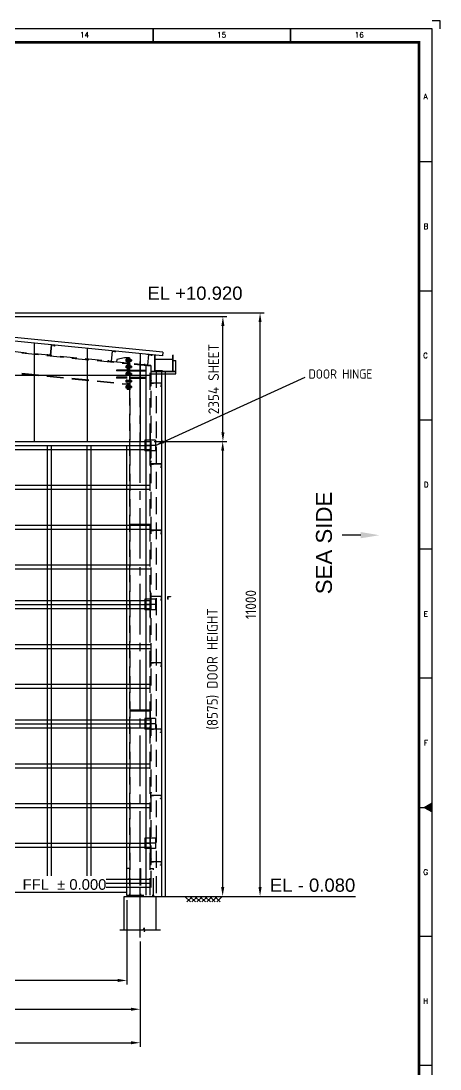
# Model space of a CAD drawing. Header units: millimetres. Extents: x -66 to 3621, y -1 to 3307.
# Drawn here: x 1626 to 1784.3, y 2912.2 to 3307.3 of the extents above; entities that cross this region are included whole.
import ezdxf
from ezdxf.enums import TextEntityAlignment as Align

# ---------------------------------------------------------------- set-up
doc = ezdxf.new("R2010")
doc.units = ezdxf.units.MM
doc.linetypes.add('CENTER2', pattern=[28.575, 19.05, -3.175, 3.175, -3.175])
doc.linetypes.add('DASHED2', pattern=[9.525, 6.35, -3.175])
for name, color, linetype in [('BORDER', 6, 'Continuous'), ('MAIN-1', 7, 'Continuous'), ('MAIN-2', 7, 'Continuous')]:
    doc.layers.add(name, color=color, linetype=linetype)
doc.styles.add('ACISOTS', font='isocp.shx')
doc.styles.add('ROMANS', font='romans.shx', dxfattribs={"width": 0.8})
doc.styles.get("Standard").update_dxf_attribs({"font": 'arial.ttf'})
doc.dimstyles.new('ISO-25', dxfattribs={"dimtxt": 4, "dimasz": 3.5, "dimexe": 1.5, "dimexo": 1.5, "dimgap": 1.5, "dimtad": 1, "dimtxsty": 'Standard', "dimcen": 0, "dimadec": 0, "dimazin": 0, "dimtfac": 1, "dimtmove": 0, "dimatfit": 3, "dimfxl": 1, "dimarcsym": 0})

# ---------------------------------------------------------------- blocks, each defined once
blk = doc.blocks.new('A1B')
at = {"layer": 'BORDER', "color": 1}
for p, q in [((731.63, 590), (731.63, 585)), ((731.63, 585), (731.63, 590)), ((731.63, 590), (731.63, 585)), ((783.56, 590), (783.56, 585)), ((783.56, 585), (783.56, 590)), ((837, 539.83), (832, 539.83)), ((837, 491.17), (832, 491.17)), ((837, 442.5), (832, 442.5)), ((837, 393.84), (832, 393.84)), ((837, 345.17), (832, 345.17)), ((837, 247.84), (832, 247.84)), ((837, 199.17), (832, 199.17))]:
    blk.add_line(p, q, dxfattribs=at)
at = {"layer": 'BORDER'}
for p, q in [((832, 296.5), (837, 296.5)), ((834, 296.5), (837, 298.23)), ((834, 296.5), (837, 294.77))]:
    blk.add_line(p, q, dxfattribs=at)
at = {"layer": 'BORDER', "color": 1}
blk.add_lwpolyline([(840, 590), (840, 593), (837, 593)], dxfattribs=at)
at = {"layer": 'BORDER'}
blk.add_lwpolyline([(837, 3), (837, 590), (3, 590), (3, 3)], close=True, dxfattribs=at)
at = {"layer": 'BORDER', "const_width": 1}
blk.add_lwpolyline([(8, 8), (832, 8), (832, 585), (8, 585)], close=True, dxfattribs=at)
at = {"layer": 'BORDER'}
blk.add_solid([(837, 298.23), (837, 294.77), (834, 296.5)], dxfattribs=at)
at = {"layer": 'BORDER', "color": 1, "style": 'ROMANS'}
for s, p in [('14', (705.77, 586.75)), ('15', (757.56, 586.75)), ('16', (809.48, 586.75)), ('A', (834.52, 563.52)), ('B', (834.65, 514.55)), ('C', (834.51, 465.84)), ('D', (834.75, 417.17)), ('E', (834.61, 368.4)), ('F', (834.66, 319.81)), ('G', (834.56, 271.07)), ('H', (834.57, 222.46))]:
    blk.add_text(s, height=2, dxfattribs=at).set_placement(p, align=Align.CENTER)
blk = doc.blocks.new('*D6200')
at = {"color": 0, "lineweight": -2}
for p, q in [((1532.55, 3197.28), (1717.8, 3197.28)), ((1716.3, 2980.78), (1716.3, 3193.78)), ((1705.19, 2977.28), (1717.8, 2977.28))]:
    blk.add_line(p, q, dxfattribs=at)
at = {"color": 0}
for points in [[(1716.88, 3193.78), (1715.72, 3193.78), (1716.3, 3197.28)], [(1715.72, 2980.78), (1716.88, 2980.78), (1716.3, 2977.28)]]:
    blk.add_solid(points, dxfattribs=at)
at = {"layer": 'Defpoints', "color": 0}
for p in [(1531.05, 3197.28), (1716.3, 3197.28), (1703.69, 2977.28)]:
    blk.add_point(p, dxfattribs=at)
at = {"color": 0, "insert": (1712.8, 3087.28), "char_height": 4, "attachment_point": 5, "rotation": 90, "style": 'ACISOTS'}
blk.add_mtext('11000', dxfattribs=at)
blk = doc.blocks.new('A$7E95131028261A5')
blk.add_line((3.5, 0.58), (0, 0.58))
blk.add_solid([(3.5, 0), (3.5, 1.17), (7, 0.58)])
blk = doc.blocks.new('*D6206')
at = {"color": 0, "lineweight": -2}
for p, q in [((1391.05, 2969.06), (1391.05, 2920.58)), ((1671.05, 2960.23), (1671.05, 2920.58)), ((1394.55, 2922.08), (1667.55, 2922.08))]:
    blk.add_line(p, q, dxfattribs=at)
at = {"color": 0}
for points in [[(1394.55, 2922.66), (1394.55, 2921.5), (1391.05, 2922.08)], [(1667.55, 2921.5), (1667.55, 2922.66), (1671.05, 2922.08)]]:
    blk.add_solid(points, dxfattribs=at)
at = {"layer": 'Defpoints', "color": 0}
for p in [(1391.05, 2970.56), (1671.05, 2961.73), (1671.05, 2922.08)]:
    blk.add_point(p, dxfattribs=at)
at = {"color": 0, "insert": (1531.51, 2925.58), "char_height": 4, "attachment_point": 5, "style": 'ACISOTS'}
blk.add_mtext('14000 C/C COLUMN BASE', dxfattribs=at)
blk = doc.blocks.new('*D6207')
at = {"color": 0, "lineweight": -2}
for p, q in [((1396.05, 2975.78), (1396.05, 2944.07)), ((1666.05, 2975.78), (1666.05, 2944.07)), ((1662.55, 2945.57), (1399.55, 2945.57))]:
    blk.add_line(p, q, dxfattribs=at)
at = {"color": 0}
for points in [[(1399.55, 2946.15), (1399.55, 2944.99), (1396.05, 2945.57)], [(1662.55, 2944.99), (1662.55, 2946.15), (1666.05, 2945.57)]]:
    blk.add_solid(points, dxfattribs=at)
at = {"layer": 'Defpoints', "color": 0}
for p in [(1396.05, 2977.28), (1666.05, 2977.28), (1396.05, 2945.57)]:
    blk.add_point(p, dxfattribs=at)
at = {"color": 0, "insert": (1510.83, 2949.07), "char_height": 4, "attachment_point": 5, "style": 'ACISOTS'}
blk.add_mtext('13500 CLEAR', dxfattribs=at)
blk = doc.blocks.new('*D6208')
at = {"color": 0, "lineweight": -2}
for p, q in [((1671.05, 2960.23), (1671.05, 2933.21)), ((1531.05, 2952.22), (1531.05, 2933.21)), ((1534.55, 2934.71), (1667.55, 2934.71))]:
    blk.add_line(p, q, dxfattribs=at)
at = {"color": 0}
for points in [[(1534.55, 2935.3), (1534.55, 2934.13), (1531.05, 2934.71)], [(1667.55, 2934.13), (1667.55, 2935.3), (1671.05, 2934.71)]]:
    blk.add_solid(points, dxfattribs=at)
at = {"layer": 'Defpoints', "color": 0}
for p in [(1671.05, 2961.73), (1531.05, 2953.72), (1671.05, 2934.71)]:
    blk.add_point(p, dxfattribs=at)
at = {"color": 0, "insert": (1601.05, 2938.21), "char_height": 4, "attachment_point": 5, "style": 'ACISOTS'}
blk.add_mtext('7000', dxfattribs=at)
blk = doc.blocks.new('A$7E9510B2D7BB')
at = {"color": 4}
for p, q in [((61, 200), (0, 200)), ((0, 200), (0, 183)), ((1.8, 183), (1.8, 198.2)), ((59.2, 198.2), (1.8, 198.2)), ((59.2, 198.2), (59.2, 0)), ((61, 200), (61, 1.8)), ((0, 183), (1.8, 183)), ((59.2, 0), (114.2, 0)), ((61, 1.8), (112.4, 1.8)), ((112.4, 1.8), (112.4, 17)), ((112.4, 17), (114.2, 17)), ((114.2, 0), (114.2, 17))]:
    blk.add_line(p, q, dxfattribs=at)
blk = doc.blocks.new('A$7E96CD2D2E318')
for p, q in [((0, 1), (0, 0)), ((0, 1), (0.12, 1)), ((0, 0), (1, 0)), ((0.12, 1), (0.12, 0.12)), ((1, 0.12), (0.12, 0.12)), ((1, 0), (1, 0.12))]:
    blk.add_line(p, q)
blk = doc.blocks.new('A$7E96CE153525B')
blk.add_line((2.34, 0.42), (0, 0.42))
at = {"layer": 'MAIN-1'}
for p, q in [((0.19, 0.78), (0.22, 0.83)), ((0.19, 0.78), (0.19, 0.73)), ((0.19, 0.76), (0.2, 0.77)), ((0.19, 0.75), (0.19, 0.76)), ((0.19, 0.74), (0.19, 0.75)), ((0.19, 0.73), (0.19, 0.74)), ((0.19, 0.73), (0.19, 0.42)), ((0.19, 0.72), (0.19, 0.73)), ((0.19, 0.71), (0.19, 0.72)), ((0.19, 0.7), (0.19, 0.71)), ((0.2, 0.69), (0.19, 0.7)), ((0.19, 0.48), (0.2, 0.5)), ((0.19, 0.46), (0.19, 0.48)), ((0.19, 0.44), (0.19, 0.46)), ((0.19, 0.42), (0.19, 0.44)), ((0.19, 0.4), (0.19, 0.42)), ((0.19, 0.42), (0.19, 0.1)), ((0.19, 0.38), (0.19, 0.4)), ((0.19, 0.36), (0.19, 0.38)), ((0.2, 0.34), (0.19, 0.36)), ((0.19, 0.13), (0.2, 0.14)), ((0.19, 0.12), (0.19, 0.13)), ((0.19, 0.11), (0.19, 0.12)), ((0.19, 0.1), (0.19, 0.11)), ((0.19, 0.1), (0.19, 0.06)), ((0.19, 0.09), (0.19, 0.1)), ((0.19, 0.08), (0.19, 0.09)), ((0.19, 0.07), (0.19, 0.08)), ((0.2, 0.06), (0.19, 0.07)), ((0.22, 0), (0.19, 0.06)), ((0.2, 0.79), (0.21, 0.8)), ((0.2, 0.78), (0.2, 0.79)), ((0.2, 0.77), (0.2, 0.78)), ((0.2, 0.68), (0.2, 0.69)), ((0.2, 0.67), (0.2, 0.68)), ((0.21, 0.66), (0.2, 0.67)), ((0.2, 0.54), (0.21, 0.56)), ((0.2, 0.52), (0.2, 0.54)), ((0.2, 0.5), (0.2, 0.52)), ((0.2, 0.32), (0.2, 0.34)), ((0.2, 0.3), (0.2, 0.32)), ((0.21, 0.27), (0.2, 0.3)), ((0.2, 0.16), (0.21, 0.17)), ((0.2, 0.15), (0.2, 0.16)), ((0.2, 0.14), (0.2, 0.15)), ((0.2, 0.05), (0.2, 0.06)), ((0.2, 0.04), (0.2, 0.05)), ((0.21, 0.03), (0.2, 0.04)), ((0.21, 0.81), (0.22, 0.82)), ((0.21, 0.8), (0.21, 0.81)), ((0.21, 0.65), (0.21, 0.66)), ((0.22, 0.63), (0.21, 0.65)), ((0.21, 0.58), (0.22, 0.6)), ((0.21, 0.56), (0.21, 0.58)), ((0.21, 0.25), (0.21, 0.27)), ((0.22, 0.23), (0.21, 0.25)), ((0.21, 0.19), (0.22, 0.2)), ((0.21, 0.17), (0.21, 0.19)), ((0.21, 0.02), (0.21, 0.03)), ((0.22, 0.01), (0.21, 0.02)), ((0.22, 0.82), (0.22, 0.83)), ((0.48, 0.83), (0.22, 0.83)), ((0.22, 0.62), (0.22, 0.63)), ((0.22, 0.6), (0.22, 0.62)), ((0.48, 0.62), (0.22, 0.62)), ((0.22, 0.21), (0.22, 0.23)), ((0.22, 0.2), (0.22, 0.21)), ((0.48, 0.21), (0.22, 0.21)), ((0.22, 0), (0.22, 0.01)), ((0.48, 0), (0.22, 0)), ((0.48, 0.62), (0.48, 0.83)), ((0.49, 0.75), (0.48, 0.77)), ((0.48, 0.21), (0.48, 0.62)), ((0.48, 0), (0.48, 0.21)), ((0.48, 0.07), (0.49, 0.08)), ((0.49, 0.75), (0.49, 0.75)), ((0.49, 0.75), (0.49, 0.08)), ((0.49, 0.75), (0.49, 0.08)), ((0.49, 0.08), (0.49, 0.08)), ((0.52, 0.66), (0.51, 0.66)), ((0.51, 0.66), (0.51, 0.42)), ((0.51, 0.42), (0.51, 0.18)), ((0.51, 0.18), (0.52, 0.18)), ((0.55, 0.62), (0.52, 0.66)), ((0.52, 0.66), (0.52, 0.18)), ((0.52, 0.18), (0.55, 0.21)), ((2.11, 0.66), (0.55, 0.66)), ((0.55, 0.66), (0.55, 0.18)), ((0.55, 0.18), (2.11, 0.18)), ((1.48, 0.75), (1.51, 0.83)), ((1.48, 0.75), (1.48, 0.09)), ((1.51, 0), (1.48, 0.09)), ((1.49, 0.77), (1.5, 0.78)), ((1.49, 0.76), (1.49, 0.77)), ((1.49, 0.75), (1.49, 0.76)), ((1.49, 0.74), (1.49, 0.75)), ((1.49, 0.73), (1.49, 0.74)), ((1.49, 0.72), (1.49, 0.73)), ((1.49, 0.71), (1.49, 0.72)), ((1.49, 0.7), (1.49, 0.71)), ((1.49, 0.69), (1.49, 0.7)), ((1.49, 0.68), (1.49, 0.69)), ((1.5, 0.67), (1.49, 0.68)), ((1.49, 0.51), (1.5, 0.53)), ((1.49, 0.49), (1.49, 0.51)), ((1.49, 0.47), (1.49, 0.49)), ((1.49, 0.45), (1.49, 0.47)), ((1.49, 0.43), (1.49, 0.45)), ((1.49, 0.41), (1.49, 0.43)), ((1.49, 0.39), (1.49, 0.41)), ((1.49, 0.36), (1.49, 0.39)), ((1.49, 0.34), (1.49, 0.36)), ((1.49, 0.32), (1.49, 0.34)), ((1.5, 0.3), (1.49, 0.32)), ((1.49, 0.15), (1.5, 0.16)), ((1.49, 0.14), (1.49, 0.15)), ((1.49, 0.13), (1.49, 0.14)), ((1.49, 0.12), (1.49, 0.13)), ((1.49, 0.11), (1.49, 0.12)), ((1.49, 0.1), (1.49, 0.11)), ((1.49, 0.09), (1.49, 0.1)), ((1.49, 0.08), (1.49, 0.09)), ((1.49, 0.07), (1.49, 0.08)), ((1.49, 0.06), (1.49, 0.07)), ((1.5, 0.05), (1.49, 0.06)), ((1.5, 0.81), (1.51, 0.82)), ((1.5, 0.8), (1.5, 0.81)), ((1.5, 0.78), (1.5, 0.8)), ((1.5, 0.66), (1.5, 0.67)), ((1.5, 0.65), (1.5, 0.66)), ((1.51, 0.64), (1.5, 0.65)), ((1.5, 0.58), (1.51, 0.6)), ((1.5, 0.55), (1.5, 0.58)), ((1.5, 0.53), (1.5, 0.55)), ((1.5, 0.28), (1.5, 0.3)), ((1.5, 0.26), (1.5, 0.28)), ((1.51, 0.23), (1.5, 0.26)), ((1.5, 0.18), (1.51, 0.2)), ((1.5, 0.17), (1.5, 0.18)), ((1.5, 0.16), (1.5, 0.17)), ((1.5, 0.04), (1.5, 0.05)), ((1.5, 0.02), (1.5, 0.04)), ((1.51, 0.01), (1.5, 0.02)), ((1.51, 0.82), (1.51, 0.83)), ((1.82, 0.83), (1.51, 0.83)), ((1.51, 0.62), (1.51, 0.64)), ((1.51, 0.6), (1.51, 0.62)), ((1.82, 0.62), (1.51, 0.62)), ((1.51, 0.21), (1.51, 0.23)), ((1.82, 0.21), (1.51, 0.21)), ((1.51, 0.2), (1.51, 0.21)), ((1.51, 0), (1.51, 0.01)), ((1.82, 0), (1.51, 0)), ((1.82, 0.83), (1.86, 0.75)), ((1.82, 0.83), (1.83, 0.82)), ((1.83, 0.64), (1.82, 0.62)), ((1.82, 0.62), (1.83, 0.6)), ((1.83, 0.23), (1.82, 0.21)), ((1.82, 0.21), (1.83, 0.2)), ((1.86, 0.09), (1.82, 0)), ((1.83, 0.01), (1.82, 0)), ((1.83, 0.82), (1.83, 0.81)), ((1.83, 0.81), (1.83, 0.8)), ((1.83, 0.8), (1.84, 0.78)), ((1.84, 0.67), (1.83, 0.66)), ((1.83, 0.66), (1.83, 0.65)), ((1.83, 0.65), (1.83, 0.64)), ((1.83, 0.6), (1.83, 0.58)), ((1.83, 0.58), (1.83, 0.55)), ((1.83, 0.55), (1.84, 0.53)), ((1.84, 0.3), (1.83, 0.28)), ((1.83, 0.28), (1.83, 0.26)), ((1.83, 0.26), (1.83, 0.23)), ((1.83, 0.2), (1.83, 0.18)), ((1.83, 0.18), (1.83, 0.17)), ((1.83, 0.17), (1.84, 0.16)), ((1.84, 0.05), (1.83, 0.04)), ((1.83, 0.04), (1.83, 0.02)), ((1.83, 0.02), (1.83, 0.01)), ((1.84, 0.78), (1.84, 0.77)), ((1.84, 0.77), (1.84, 0.76)), ((1.84, 0.76), (1.84, 0.75)), ((1.84, 0.75), (1.84, 0.74)), ((1.84, 0.74), (1.84, 0.73)), ((1.84, 0.73), (1.84, 0.72)), ((1.84, 0.72), (1.84, 0.71)), ((1.84, 0.71), (1.84, 0.7)), ((1.84, 0.7), (1.84, 0.69)), ((1.84, 0.69), (1.84, 0.68)), ((1.84, 0.68), (1.84, 0.67)), ((1.84, 0.53), (1.84, 0.51)), ((1.84, 0.51), (1.84, 0.49)), ((1.84, 0.49), (1.84, 0.47)), ((1.84, 0.47), (1.84, 0.45)), ((1.84, 0.45), (1.84, 0.43)), ((1.84, 0.43), (1.84, 0.41)), ((1.84, 0.41), (1.84, 0.39)), ((1.84, 0.39), (1.84, 0.36)), ((1.84, 0.36), (1.84, 0.34)), ((1.84, 0.34), (1.84, 0.32)), ((1.84, 0.32), (1.84, 0.3)), ((1.84, 0.16), (1.84, 0.15)), ((1.84, 0.15), (1.84, 0.14)), ((1.84, 0.14), (1.84, 0.13)), ((1.84, 0.13), (1.84, 0.12)), ((1.84, 0.12), (1.84, 0.11)), ((1.84, 0.11), (1.84, 0.1)), ((1.84, 0.1), (1.84, 0.09)), ((1.84, 0.09), (1.84, 0.08)), ((1.84, 0.08), (1.84, 0.07)), ((1.84, 0.07), (1.84, 0.06)), ((1.84, 0.06), (1.84, 0.05)), ((1.86, 0.09), (1.86, 0.75)), ((2.15, 0.62), (2.11, 0.66)), ((2.11, 0.66), (2.11, 0.18)), ((2.11, 0.18), (2.15, 0.21)), ((2.15, 0.62), (2.15, 0.21))]:
    blk.add_line(p, q, dxfattribs=at)
for centre, start, end in [((0.51, 0.67), 180, 270), ((0.51, 0.16), 90, 180)]:
    blk.add_arc(centre, 0.016, start, end, dxfattribs=at)
at = {"layer": 'MAIN-2'}
for p, q in [((0.2, 0.77), (0.19, 0.76)), ((0.19, 0.76), (0.19, 0.75)), ((0.19, 0.75), (0.19, 0.74)), ((0.19, 0.74), (0.19, 0.73)), ((0.19, 0.73), (0.19, 0.72)), ((0.19, 0.72), (0.19, 0.71)), ((0.19, 0.71), (0.19, 0.7)), ((0.19, 0.7), (0.2, 0.69)), ((0.2, 0.5), (0.19, 0.48)), ((0.19, 0.48), (0.19, 0.46)), ((0.19, 0.46), (0.19, 0.44)), ((0.19, 0.44), (0.19, 0.42)), ((0.19, 0.42), (0.19, 0.4)), ((0.19, 0.4), (0.19, 0.38)), ((0.19, 0.38), (0.19, 0.36)), ((0.19, 0.36), (0.2, 0.34)), ((0.2, 0.14), (0.19, 0.13)), ((0.19, 0.13), (0.19, 0.12)), ((0.19, 0.12), (0.19, 0.11)), ((0.19, 0.11), (0.19, 0.1)), ((0.19, 0.1), (0.19, 0.09)), ((0.19, 0.09), (0.19, 0.08)), ((0.19, 0.08), (0.19, 0.07)), ((0.19, 0.07), (0.2, 0.06)), ((0.21, 0.8), (0.2, 0.79)), ((0.2, 0.79), (0.2, 0.78)), ((0.2, 0.78), (0.2, 0.77)), ((0.2, 0.69), (0.2, 0.68)), ((0.2, 0.68), (0.2, 0.67)), ((0.2, 0.67), (0.21, 0.66)), ((0.21, 0.56), (0.2, 0.54)), ((0.2, 0.54), (0.2, 0.52)), ((0.2, 0.52), (0.2, 0.5)), ((0.2, 0.34), (0.2, 0.32)), ((0.2, 0.32), (0.2, 0.3)), ((0.2, 0.3), (0.21, 0.27)), ((0.21, 0.17), (0.2, 0.16)), ((0.2, 0.16), (0.2, 0.15)), ((0.2, 0.15), (0.2, 0.14)), ((0.2, 0.06), (0.2, 0.05)), ((0.2, 0.05), (0.2, 0.04)), ((0.2, 0.04), (0.21, 0.03)), ((0.22, 0.82), (0.21, 0.81)), ((0.21, 0.81), (0.21, 0.8)), ((0.21, 0.66), (0.21, 0.65)), ((0.21, 0.65), (0.22, 0.63)), ((0.22, 0.6), (0.21, 0.58)), ((0.21, 0.58), (0.21, 0.56)), ((0.21, 0.27), (0.21, 0.25)), ((0.21, 0.25), (0.22, 0.23)), ((0.22, 0.2), (0.21, 0.19)), ((0.21, 0.19), (0.21, 0.17)), ((0.21, 0.03), (0.21, 0.02)), ((0.21, 0.02), (0.22, 0.01)), ((0.22, 0.83), (0.22, 0.82)), ((0.22, 0.63), (0.22, 0.62)), ((0.22, 0.62), (0.22, 0.6)), ((0.48, 0.62), (0.22, 0.62)), ((0.22, 0.23), (0.22, 0.21)), ((0.22, 0.21), (0.22, 0.2)), ((0.48, 0.21), (0.22, 0.21)), ((0.22, 0.01), (0.22, 0)), ((0.49, 0.08), (0.49, 0.75)), ((0.51, 0.42), (0.51, 0.66)), ((0.51, 0.18), (0.51, 0.42)), ((0.52, 0.18), (0.52, 0.66)), ((1.48, 0.66), (1.51, 0.62)), ((1.51, 0.21), (1.48, 0.18)), ((1.5, 0.78), (1.49, 0.77)), ((1.49, 0.77), (1.49, 0.76)), ((1.49, 0.76), (1.49, 0.75)), ((1.49, 0.75), (1.49, 0.74)), ((1.49, 0.74), (1.49, 0.73)), ((1.49, 0.73), (1.49, 0.72)), ((1.49, 0.72), (1.49, 0.71)), ((1.49, 0.71), (1.49, 0.7)), ((1.49, 0.7), (1.49, 0.69)), ((1.49, 0.69), (1.49, 0.68)), ((1.49, 0.68), (1.5, 0.67)), ((1.5, 0.53), (1.49, 0.51)), ((1.49, 0.51), (1.49, 0.49)), ((1.49, 0.49), (1.49, 0.47)), ((1.49, 0.47), (1.49, 0.45)), ((1.49, 0.45), (1.49, 0.43)), ((1.49, 0.43), (1.49, 0.41)), ((1.49, 0.41), (1.49, 0.39)), ((1.49, 0.39), (1.49, 0.36)), ((1.49, 0.36), (1.49, 0.34)), ((1.49, 0.34), (1.49, 0.32)), ((1.49, 0.32), (1.5, 0.3)), ((1.5, 0.16), (1.49, 0.15)), ((1.49, 0.15), (1.49, 0.14)), ((1.49, 0.14), (1.49, 0.13)), ((1.49, 0.13), (1.49, 0.12)), ((1.49, 0.12), (1.49, 0.11)), ((1.49, 0.11), (1.49, 0.1)), ((1.49, 0.1), (1.49, 0.09)), ((1.49, 0.09), (1.49, 0.08)), ((1.49, 0.08), (1.49, 0.07)), ((1.49, 0.07), (1.49, 0.06)), ((1.49, 0.06), (1.5, 0.05)), ((1.51, 0.82), (1.5, 0.81)), ((1.5, 0.81), (1.5, 0.8)), ((1.5, 0.8), (1.5, 0.78)), ((1.5, 0.67), (1.5, 0.66)), ((1.5, 0.66), (1.5, 0.65)), ((1.5, 0.65), (1.51, 0.64)), ((1.51, 0.6), (1.5, 0.58)), ((1.5, 0.58), (1.5, 0.55)), ((1.5, 0.55), (1.5, 0.53)), ((1.5, 0.3), (1.5, 0.28)), ((1.5, 0.28), (1.5, 0.26)), ((1.5, 0.26), (1.51, 0.23)), ((1.51, 0.2), (1.5, 0.18)), ((1.5, 0.18), (1.5, 0.17)), ((1.5, 0.17), (1.5, 0.16)), ((1.5, 0.05), (1.5, 0.04)), ((1.5, 0.04), (1.5, 0.02)), ((1.5, 0.02), (1.51, 0.01)), ((1.51, 0.83), (1.51, 0.82)), ((1.51, 0.64), (1.51, 0.62)), ((1.51, 0.62), (1.82, 0.62)), ((1.51, 0.62), (1.51, 0.21)), ((1.51, 0.62), (1.51, 0.6)), ((1.51, 0.21), (1.51, 0.62)), ((1.82, 0.62), (1.51, 0.62)), ((1.51, 0.23), (1.51, 0.21)), ((1.82, 0.21), (1.51, 0.21)), ((1.51, 0.21), (1.51, 0.2)), ((1.82, 0.21), (1.51, 0.21)), ((1.51, 0.01), (1.51, 0)), ((1.83, 0.82), (1.82, 0.83)), ((1.82, 0.62), (1.86, 0.66)), ((1.82, 0.62), (1.83, 0.64)), ((1.82, 0.62), (1.82, 0.21)), ((1.83, 0.6), (1.82, 0.62)), ((1.82, 0.21), (1.82, 0.62)), ((1.82, 0.21), (1.83, 0.23)), ((1.86, 0.18), (1.82, 0.21)), ((1.83, 0.2), (1.82, 0.21)), ((1.82, 0), (1.83, 0.01)), ((1.83, 0.81), (1.83, 0.82)), ((1.83, 0.8), (1.83, 0.81)), ((1.84, 0.78), (1.83, 0.8)), ((1.83, 0.66), (1.84, 0.67)), ((1.83, 0.65), (1.83, 0.66)), ((1.83, 0.64), (1.83, 0.65)), ((1.83, 0.58), (1.83, 0.6)), ((1.83, 0.55), (1.83, 0.58)), ((1.84, 0.53), (1.83, 0.55)), ((1.83, 0.28), (1.84, 0.3)), ((1.83, 0.26), (1.83, 0.28)), ((1.83, 0.23), (1.83, 0.26)), ((1.83, 0.18), (1.83, 0.2)), ((1.83, 0.17), (1.83, 0.18)), ((1.84, 0.16), (1.83, 0.17)), ((1.83, 0.04), (1.84, 0.05)), ((1.83, 0.02), (1.83, 0.04)), ((1.83, 0.01), (1.83, 0.02)), ((1.84, 0.77), (1.84, 0.78)), ((1.84, 0.76), (1.84, 0.77)), ((1.84, 0.75), (1.84, 0.76)), ((1.84, 0.74), (1.84, 0.75)), ((1.84, 0.73), (1.84, 0.74)), ((1.84, 0.72), (1.84, 0.73)), ((1.84, 0.71), (1.84, 0.72)), ((1.84, 0.7), (1.84, 0.71)), ((1.84, 0.69), (1.84, 0.7)), ((1.84, 0.68), (1.84, 0.69)), ((1.84, 0.67), (1.84, 0.68)), ((1.84, 0.51), (1.84, 0.53)), ((1.84, 0.49), (1.84, 0.51)), ((1.84, 0.47), (1.84, 0.49)), ((1.84, 0.45), (1.84, 0.47)), ((1.84, 0.43), (1.84, 0.45)), ((1.84, 0.41), (1.84, 0.43)), ((1.84, 0.39), (1.84, 0.41)), ((1.84, 0.36), (1.84, 0.39)), ((1.84, 0.34), (1.84, 0.36)), ((1.84, 0.32), (1.84, 0.34)), ((1.84, 0.3), (1.84, 0.32)), ((1.84, 0.15), (1.84, 0.16)), ((1.84, 0.14), (1.84, 0.15)), ((1.84, 0.13), (1.84, 0.14)), ((1.84, 0.12), (1.84, 0.13)), ((1.84, 0.11), (1.84, 0.12)), ((1.84, 0.1), (1.84, 0.11)), ((1.84, 0.09), (1.84, 0.1)), ((1.84, 0.08), (1.84, 0.09)), ((1.84, 0.07), (1.84, 0.08)), ((1.84, 0.06), (1.84, 0.07)), ((1.84, 0.05), (1.84, 0.06)), ((2.11, 0.18), (2.11, 0.66))]:
    blk.add_line(p, q, dxfattribs=at)
blk = doc.blocks.new('*D6212')
at = {"color": 0, "lineweight": -2}
for p, q in [((1676.28, 3148.78), (1703.69, 3148.78)), ((1702.19, 2980.78), (1702.19, 3145.28)), ((1678.55, 2977.28), (1703.69, 2977.28))]:
    blk.add_line(p, q, dxfattribs=at)
at = {"color": 0}
for points in [[(1702.78, 3145.28), (1701.61, 3145.28), (1702.19, 3148.78)], [(1701.61, 2980.78), (1702.78, 2980.78), (1702.19, 2977.28)]]:
    blk.add_solid(points, dxfattribs=at)
at = {"layer": 'Defpoints', "color": 0}
for p in [(1674.78, 3148.78), (1702.19, 3148.78), (1677.05, 2977.28)]:
    blk.add_point(p, dxfattribs=at)
at = {"color": 0, "insert": (1698.49, 3063.03), "char_height": 4, "attachment_point": 5, "rotation": 90, "style": 'ACISOTS'}
blk.add_mtext('(8575) DOOR HEIGHT', dxfattribs=at)
blk = doc.blocks.new('*D6213')
at = {"color": 0, "lineweight": -2}
for p, q in [((1532.55, 3195.86), (1703.77, 3195.86)), ((1702.27, 3152.28), (1702.27, 3192.36)), ((1676.36, 3148.78), (1703.77, 3148.78))]:
    blk.add_line(p, q, dxfattribs=at)
at = {"color": 0}
for points in [[(1702.86, 3192.36), (1701.69, 3192.36), (1702.27, 3195.86)], [(1701.69, 3152.28), (1702.86, 3152.28), (1702.27, 3148.78)]]:
    blk.add_solid(points, dxfattribs=at)
at = {"layer": 'Defpoints', "color": 0}
for p in [(1531.05, 3195.86), (1702.27, 3195.86), (1674.86, 3148.78)]:
    blk.add_point(p, dxfattribs=at)
at = {"color": 0, "insert": (1698.77, 3172.32), "char_height": 4, "attachment_point": 5, "rotation": 90, "style": 'ACISOTS'}
blk.add_mtext('2354 SHEET', dxfattribs=at)

msp = doc.modelspace()

# ---------------------------------------------------------------- linework, layer by layer
for p, q in [((1679.62492, 3182.41994), (1531.04978, 3197.27745)), ((1679.48646, 3181.03401), (1531.04978, 3195.86351)), ((1673.5035, 3181.62143), (1673.49853, 3181.57168)), ((1676.47842, 3181.27398), (1673.49853, 3181.57168)), ((1676.52842, 3181.31923), (1673.5035, 3181.62143)), ((1676.47842, 3181.27398), (1676.47842, 3175.28923)), ((1676.52842, 3181.31923), (1676.52842, 3175.33923)), ((1679.62492, 3182.41994), (1679.48646, 3181.03401)), ((1683.47842, 3181.31923), (1683.37842, 3181.31923)), ((1683.37842, 3180.31923), (1683.37842, 3181.31923)), ((1683.42842, 3175.33923), (1683.42842, 3181.26923)), ((1683.47842, 3175.28923), (1683.47842, 3181.31923)), ((1676.52842, 3179.86245), (1683.42842, 3179.86245)), ((1676.52842, 3179.81245), (1683.42842, 3179.81245)), ((1683.47842, 3180.31923), (1683.37842, 3180.31923)), ((1683.47842, 3179.28923), (1684.47842, 3179.28923)), ((1684.47842, 3174.28923), (1684.47842, 3179.28923)), ((1387.06978, 3173.77745), (1674.85778, 3173.77745)), ((1673.35778, 2977.77745), (1673.35778, 3177.15493)), ((1675.02485, 3174.28923), (1684.47842, 3174.28923)), ((1675.02978, 3175.28923), (1684.47842, 3175.28923)), ((1675.02978, 3175.28923), (1684.47842, 3175.28923)), ((1675.02978, 3175.16923), (1684.47842, 3175.16923)), ((1676.47842, 3175.28923), (1683.47842, 3175.28923)), ((1679.53113, 3175.38923), (1676.52842, 3175.38923)), ((1676.52842, 3175.38923), (1676.52842, 3175.33923)), ((1676.52842, 3175.33923), (1683.42842, 3175.33923)), ((1679.02978, 3175.38923), (1679.02978, 2977.27745)), ((1679.53113, 3175.38923), (1679.53113, 3175.33923)), ((1680.42978, 3175.33923), (1680.42978, 2977.27745)), ((1680.42978, 3175.28923), (1680.42978, 2977.27745)), ((1683.42842, 3175.38923), (1683.42842, 3175.33923)), ((1674.77978, 3152.45143), (1674.77978, 3142.10347)), ((1387.06978, 3148.77745), (1674.85778, 3148.77745)), ((1387.06978, 3147.27745), (1674.85778, 3147.27745)), ((1387.06978, 3145.77745), (1674.85778, 3145.77745)), ((1636.04978, 2985.06982), (1636.04978, 3147.27745)), ((1637.54978, 2985.06982), (1637.54978, 3147.27745)), ((1651.04978, 2985.06982), (1651.04978, 3147.27745)), ((1652.54978, 2985.06982), (1652.54978, 3147.27745)), ((1666.04978, 2980.77745), (1666.04978, 3147.27745)), ((1676.77978, 3149.27745), (1672.77978, 3149.27745)), ((1672.77978, 3149.27745), (1672.77978, 3145.27745)), ((1676.77978, 3147.27745), (1672.77978, 3147.27745)), ((1676.77978, 3149.27745), (1676.77978, 3145.27745)), ((1676.77978, 3145.27745), (1672.77978, 3145.27745)), ((1387.06978, 3132.27745), (1674.85778, 3132.27745)), ((1387.06978, 3130.77745), (1674.85778, 3130.77745)), ((1387.06978, 3117.27745), (1674.85778, 3117.27745)), ((1387.06978, 3115.77745), (1674.85778, 3115.77745)), ((1667.24178, 3117.59745), (1674.85778, 3117.59745)), ((1667.24178, 3117.27745), (1674.85778, 3117.27745)), ((1387.06978, 3102.27745), (1674.85778, 3102.27745)), ((1387.06978, 3100.77745), (1674.85778, 3100.77745)), ((1674.77978, 3092.45143), (1674.77978, 3082.10347)), ((1387.06978, 3088.77745), (1674.85778, 3088.77745)), ((1387.06978, 3087.27745), (1674.85778, 3087.27745)), ((1676.77978, 3089.27745), (1672.77978, 3089.27745)), ((1672.77978, 3089.27745), (1672.77978, 3085.27745)), ((1676.77978, 3087.27745), (1672.77978, 3087.27745)), ((1676.77978, 3089.27745), (1676.77978, 3085.27745)), ((1387.06978, 3085.77745), (1674.85778, 3085.77745)), ((1676.77978, 3085.27745), (1672.77978, 3085.27745)), ((1387.06978, 3072.27745), (1674.85778, 3072.27745)), ((1387.06978, 3070.77745), (1674.85778, 3070.77745)), ((1387.06978, 3057.27745), (1674.85778, 3057.27745)), ((1387.06978, 3055.77745), (1674.85778, 3055.77745)), ((1667.24178, 3047.59745), (1674.85778, 3047.59745)), ((1667.24178, 3047.27745), (1674.85778, 3047.27745)), ((1674.77978, 3047.45143), (1674.77978, 3037.10347)), ((1387.06978, 3043.77745), (1674.85778, 3043.77745)), ((1676.77978, 3044.27745), (1672.77978, 3044.27745)), ((1672.77978, 3044.27745), (1672.77978, 3040.27745)), ((1676.77978, 3044.27745), (1676.77978, 3040.27745)), ((1387.06978, 3042.27745), (1674.85778, 3042.27745)), ((1387.06978, 3040.77745), (1674.85778, 3040.77745)), ((1676.77978, 3042.27745), (1672.77978, 3042.27745)), ((1676.77978, 3040.27745), (1672.77978, 3040.27745)), ((1387.06978, 3027.27745), (1674.85778, 3027.27745)), ((1387.06978, 3025.77745), (1674.85778, 3025.77745)), ((1387.06978, 3012.27745), (1674.85778, 3012.27745)), ((1387.06978, 3010.77745), (1674.85778, 3010.77745)), ((1674.77978, 3002.45143), (1674.77978, 2992.10347)), ((1387.06978, 2997.27745), (1674.85778, 2997.27745)), ((1387.06978, 2995.77745), (1674.85778, 2995.77745)), ((1676.77978, 2999.27745), (1672.77978, 2999.27745)), ((1672.77978, 2999.27745), (1672.77978, 2995.27745)), ((1676.77978, 2997.27745), (1672.77978, 2997.27745)), ((1676.77978, 2999.27745), (1676.77978, 2995.27745)), ((1676.77978, 2995.27745), (1672.77978, 2995.27745)), ((1658.20323, 2983.77745), (1674.85778, 2983.77745)), ((1658.20323, 2982.27745), (1674.85778, 2982.27745)), ((1658.20323, 2980.77745), (1674.85778, 2980.77745)), ((1396.04978, 2978.87745), (1666.04978, 2978.87745)), ((1665.04978, 2977.27745), (1677.04978, 2977.27745)), ((1665.04978, 2964.61914), (1665.04978, 2977.27745)), ((1666.04978, 2977.77745), (1666.04978, 2977.27745)), ((1676.04978, 2977.77745), (1676.04978, 2977.27745)), ((1677.04978, 2964.61914), (1677.04978, 2977.27745)), ((1677.23365, 2977.27745), (1752.36104, 2977.27745)), ((1687.93133, 2977.27745), (1690.01315, 2975.19564)), ((1690.75751, 2977.27745), (1688.67569, 2975.19564)), ((1689.81082, 2977.27745), (1691.89263, 2975.19564)), ((1692.637, 2977.27745), (1690.55518, 2975.19564)), ((1691.6903, 2977.27745), (1693.77212, 2975.19564)), ((1694.51649, 2977.27745), (1692.43467, 2975.19564)), ((1693.56979, 2977.27745), (1695.65161, 2975.19564)), ((1696.39597, 2977.27745), (1694.31416, 2975.19564)), ((1695.44928, 2977.27745), (1697.5311, 2975.19564)), ((1698.27546, 2977.27745), (1696.19364, 2975.19564)), ((1697.32877, 2977.27745), (1699.41058, 2975.19564)), ((1700.15495, 2977.27745), (1698.07313, 2975.19564)), ((1699.20825, 2977.27745), (1701.29007, 2975.19564)), ((1702.03444, 2977.27745), (1699.95262, 2975.19564)), ((1663.38882, 2964.61914), (1672.15965, 2964.61914)), ((1672.15965, 2964.61914), (1672.56474, 2965.38636)), ((1672.56474, 2965.38636), (1672.56474, 2963.85191)), ((1672.96983, 2964.61914), (1672.56474, 2963.85191)), ((1672.96983, 2964.61914), (1678.71074, 2964.61914))]:
    msp.add_line(p, q)
at = {"color": 2, "linetype": 'DASHED2'}
for p, q in [((1666.06978, 3178.35448), (1531.54978, 3191.79365)), ((1531.54978, 3191.62711), (1666.06978, 3178.17511)), ((1531.54978, 3183.97321), (1666.06978, 3170.52121)), ((1531.54978, 3183.80035), (1666.06978, 3170.34835)), ((1677.34845, 3181.24761), (1677.34845, 3181.21746)), ((1662.189, 3179.74717), (1662.08959, 3178.75212)), ((1665.06978, 3180.3546), (1662.189, 3179.74717)), ((1666.06978, 3180.3546), (1665.06978, 3180.3546)), ((1667.06978, 3180.3546), (1666.06978, 3180.3546)), ((1666.06978, 3180.3546), (1666.06978, 3168.34835)), ((1666.56978, 3180.3546), (1666.56978, 3168.34835)), ((1667.06978, 3180.3546), (1667.06978, 3166.96272)), ((1667.06978, 3178.25458), (1667.06978, 2977.77745)), ((1675.02978, 3177.45934), (1667.06978, 3178.25458)), ((1675.02978, 3177.13774), (1667.06978, 3177.93299)), ((1667.24178, 2977.77745), (1667.24178, 3177.9158)), ((1667.41578, 3178.22001), (1667.41578, 3178.22013)), ((1675.02978, 3177.45934), (1675.02978, 2977.77745)), ((1666.06978, 3175.72715), (1662.06978, 3175.72715)), ((1662.06978, 3175.72715), (1662.06978, 3175.40715)), ((1666.06978, 3175.40715), (1662.06978, 3175.40715)), ((1667.06978, 3175.72715), (1674.85778, 3175.72715)), ((1667.06978, 3175.40715), (1674.85778, 3175.40715)), ((1674.85778, 2977.77745), (1674.85778, 3177.15493)), ((1677.02978, 3175.38923), (1677.02978, 2977.27745)), ((1666.06978, 3173.02986), (1662.06978, 3173.02986)), ((1662.06978, 3173.02986), (1662.06978, 3172.70986)), ((1666.06978, 3172.70986), (1662.06978, 3172.70986)), ((1667.06978, 3173.02986), (1674.85778, 3173.02986)), ((1667.06978, 3172.70986), (1674.85778, 3172.70986)), ((1667.06978, 3168.34835), (1666.06978, 3168.34835)), ((1666.04978, 2977.77745), (1666.04978, 2987.77745)), ((1667.06978, 2987.77745), (1666.04978, 2987.77745)), ((1670.88978, 2987.77745), (1670.88978, 2977.77745)), ((1670.88978, 2987.77745), (1671.20978, 2987.77745)), ((1671.20978, 2987.77745), (1671.20978, 2977.77745)), ((1675.02978, 2987.77745), (1676.04978, 2987.77745)), ((1676.04978, 2977.77745), (1676.04978, 2987.77745)), ((1667.06978, 2983.77745), (1666.56978, 2983.77745)), ((1666.04978, 2977.77745), (1676.04978, 2977.77745))]:
    msp.add_line(p, q, dxfattribs=at)
at = {"color": 4}
for p, q in [((1631.04978, 3185.87306), (1631.04978, 3148.77745)), ((1651.04978, 3183.87497), (1651.04978, 3148.77745)), ((1671.04978, 3181.87687), (1671.04978, 3148.77745))]:
    msp.add_line(p, q, dxfattribs=at)
at = {"color": 3, "linetype": 'CENTER2'}
msp.add_line((1671.04978, 2961.72663), (1671.04978, 3178.96756), dxfattribs=at)

# ---------------------------------------------------------------- block references
msp.add_blockref('A1B', (944.2595, 2714.33669))
for name, p, xscale, yscale, zscale, rotation in [('A$7E9510B2D7BB', (1638.30234, 3181.12846), -0.02, 0.02, 0.02, 354.2894076758578), ('A$7E9510B2D7BB', (1661.27762, 3178.83313), -0.02, 0.02, 0.02, 354.2894076758578), ('A$7E9510B2D7BB', (1675.01385, 3177.46084), -0.02, 0.02, 0.02, 354.2894076758578), ('A$7E9510B2D7BB', (1675.02978, 3169.57737), -0.02, 0.02, 0.02, 270), ('A$7E9510B2D7BB', (1675.02978, 3139.09345), -0.02, 0.02, 0.02, 270), ('A$7E9510B2D7BB', (1675.02978, 3114.09345), -0.02, 0.02, 0.02, 270), ('A$7E95131028261A5', (1747.3341, 3112.28515), 2, 2, 2, 360), ('A$7E9510B2D7BB', (1675.02978, 3089.09345), -0.02, 0.02, 0.02, 270), ('A$7E9510B2D7BB', (1675.02978, 3064.09345), -0.02, 0.02, 0.02, 270), ('A$7E9510B2D7BB', (1675.02978, 3039.09345), -0.02, 0.02, 0.02, 270), ('A$7E9510B2D7BB', (1675.02978, 3014.09345), -0.02, 0.02, 0.02, 270)]:
    msp.add_blockref(name, p, dxfattribs=dict(xscale=xscale, yscale=yscale, zscale=zscale, rotation=rotation))
at = {"color": 2, "linetype": 'DASHED2'}
for p in [(1665.57768, 3178.93879), (1665.57768, 3176.50011), (1665.57768, 3173.80281), (1665.57768, 3171.10551), (1665.57768, 3168.93266)]:
    msp.add_blockref('A$7E96CE153525B', p, dxfattribs=at)
at = {"color": 2, "linetype": 'DASHED2', "xscale": -1, "rotation": 180}
for p in [(1675.02978, 3170.76137), (1675.02978, 2990.27745)]:
    msp.add_blockref('A$7E96CD2D2E318', p, dxfattribs=at)
at = {"xscale": -1, "rotation": 180}
for p in [(1675.02978, 3140.27745), (1675.02978, 3115.27745), (1681.48978, 3090.27745), (1675.02978, 3065.27745), (1675.02978, 3040.27745), (1675.02978, 3015.27745)]:
    msp.add_blockref('A$7E96CD2D2E318', p, dxfattribs=at)
at = {"color": 2, "linetype": 'DASHED2', "xscale": -0.02, "yscale": 0.02, "zscale": 0.02, "rotation": 270}
msp.add_blockref('A$7E9510B2D7BB', (1675.02978, 2989.09345), dxfattribs=at)

# ---------------------------------------------------------------- texts
at = {"color": 130}
for s, p in [('EL +10.920', (1673.76396, 3204.7022)), ('EL - 0.080', (1720.02323, 2981.5038))]:
    msp.add_text(s, height=5, dxfattribs=at).set_placement(p, align=Align.MIDDLE_LEFT)
at = {"insert": (1734.61407, 3175.96645), "char_height": 3.5, "attachment_point": 1, "style": 'ACISOTS'}
msp.add_mtext('DOOR HINGE', dxfattribs=at)
at = {"insert": (1740.46503, 3110.51333), "char_height": 6, "attachment_point": 5, "rotation": 90}
msp.add_mtext('SEA SIDE', dxfattribs=at)
at = {"color": 130, "insert": (1626.64708, 2983.75009), "char_height": 4, "attachment_point": 1}
msp.add_mtext('FFL  %%P 0.000', dxfattribs=at)

# ---------------------------------------------------------------- dimensions: what is measured, and where the dimension line sits
dim = msp.add_linear_dim(base=(1716.29916, 3197.27745), p1=(1703.69449, 2977.27745), p2=(1531.04978, 3197.27745), angle=90, dimstyle='ISO-25', override={"dimtxt": 4, "dimlfac": 50, "dimtxsty": 'ACISOTS'})
dim.commit()
dim.dimension.update_dxf_attribs({"geometry": '*D6200', "text_midpoint": (1716.29916, 3087.27745), "dimtype": 160})
dim = msp.add_linear_dim(base=(1702.2736, 3195.86351), p1=(1674.85778, 3148.77745), p2=(1531.04978, 3195.86351), angle=90, text='<> SHEET', dimstyle='ISO-25', override={"dimtxt": 4, "dimdec": 0, "dimlfac": 50, "dimtxsty": 'ACISOTS'})
dim.commit()
dim.dimension.update_dxf_attribs({"geometry": '*D6213', "text_midpoint": (1698.77321, 3172.32048)})
dim = msp.add_linear_dim(base=(1702.19449, 3148.77745), p1=(1677.04978, 2977.27745), p2=(1674.77978, 3148.77745), angle=90, text='(<>) DOOR HEIGHT', dimstyle='ISO-25', override={"dimtxt": 4, "dimlfac": 50, "dimtxsty": 'ACISOTS'})
dim.commit()
dim.dimension.update_dxf_attribs({"geometry": '*D6212', "text_midpoint": (1702.19449, 3063.02745), "dimtype": 160})
for base, p1, p2, text, picture, middle in [((1396.04978, 2945.57109), (1666.04978, 2977.27745), (1396.04978, 2977.27745), '<> CLEAR', '*D6207', (1510.83381, 2945.57109)), ((1671.04978, 2922.0791), (1391.04978, 2970.56338), (1671.04978, 2961.72663), '<> C/C COLUMN BASE', '*D6206', (1531.50783, 2922.0791))]:
    dim = msp.add_linear_dim(base=base, p1=p1, p2=p2, text=text, dimstyle='ISO-25', override={"dimtxt": 4, "dimlfac": 50, "dimtxsty": 'ACISOTS'})
    dim.commit()
    dim.dimension.update_dxf_attribs({"geometry": picture, "text_midpoint": middle, "dimtype": 160})
dim = msp.add_linear_dim(base=(1671.04978, 2934.71265), p1=(1531.04978, 2953.71577), p2=(1671.04978, 2961.72663), dimstyle='ISO-25', override={"dimtxt": 4, "dimlfac": 50, "dimtxsty": 'ACISOTS'})
dim.commit()
dim.dimension.update_dxf_attribs({"geometry": '*D6208', "text_midpoint": (1601.04978, 2934.71265), "dimtype": 160})

# ---------------------------------------------------------------- leaders
msp.add_leader([(1676.77978, 3147.27745), (1733.37297, 3173.02029)], dimstyle='ISO-25', override={"dimtad": 0})

doc.saveas('drawing.dxf')
